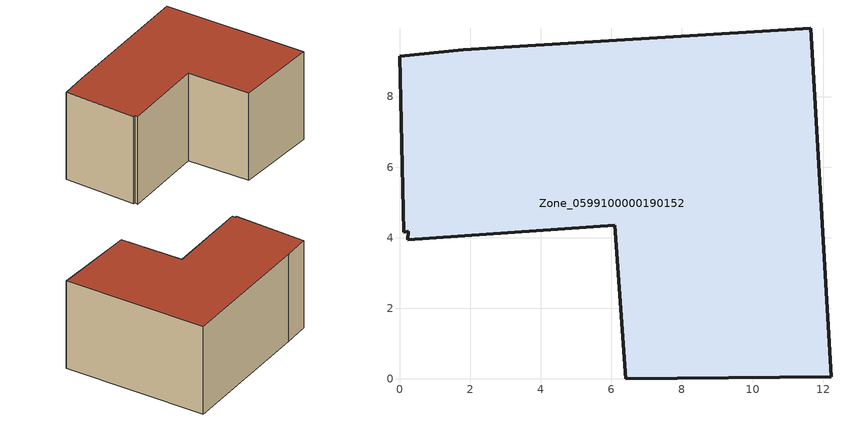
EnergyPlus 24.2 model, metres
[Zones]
Zone_0599100000190152
 floor ground (C_G): 1.8,9.32 11.64,9.94 12.22,0.06 6.4,0 6.09,4.36 0.23,3.94 0.25,4.19 0.12,4.16 0,9.14 z0
 wall outside (C_F): 11.64,9.94 1.8,9.32 0,9.14 0.12,4.16 0.25,4.19 0.23,3.94 6.09,4.36 6.4,0 12.22,0.06 11.64,9.94 z0:6.28
 roof outside (C_R): 0.25,4.19 0.23,3.94 6.09,4.36 6.4,0 12.22,0.06 11.64,9.94 1.8,9.32 0,9.14 0.12,4.16 z6.28
[BUILDING]
Pand.0599100000190152: North Axis=0; Terrain=City; Loads Convergence Tolerance Value=0.04; Temperature Convergence Tolerance Value=0.4; Solar Distribution=FullExterior; Maximum Number of Warmup Days=25; Minimum Number of Warmup Days=1
[Site:Location]
Rotterdam.The.Hague.AP_ZH_NLD Design_Conditions: Latitude=51.96; Longitude=4.45; Time Zone=1; Elevation=-4.5
[SITE:GROUNDTEMPERATURE:BUILDINGSURFACE]
18, 18, 18, 18, 18, 18, 18, 18, 18, 18, 18, 18
[MATERIAL] Thermal Absorptance=0.9; Solar Absorptance=0.7; Visible Absorptance=0.7
Name | Roughness | Thickness | Conductivity | Density | Specific Heat
G.TI.1946 | MediumSmooth | 0.15 | 1 | 540 | 1210
F.TI.1946 | Rough | 0.3 | 0.857143 | 1920 | 840
R.TI.1946 | MediumRough | 0.2 | 0.1 | 1500 | 1000
[CONSTRUCTION]
C_G: G.TI.1946
C_F: F.TI.1946
C_R: R.TI.1946
[ZONE]
Zone_0599100000190152: Type=1; Multiplier=1; Ceiling Height=Autocalculate; Volume=Autocalculate; Floor Area=autocalculate; Part of Total Floor Area=Yes
[ZONEINFILTRATION:DESIGNFLOWRATE]
Infil_Zone_0599100000190152: Zone or ZoneList or Space or SpaceList=Zone_0599100000190152; Schedule=AlwaysOn; Design Flow Rate Calculation Method=Flow/Area; Flow Rate per Floor Area=0.003; Constant Term Coefficient=1; Temperature Term Coefficient=0; Velocity Term Coefficient=0; Velocity Squared Term Coefficient=0
[HVACTEMPLATE:ZONE:IDEALLOADSAIRSYSTEM]
Zone_0599100000190152: Maximum Heating Supply Air Temperature=50; Minimum Cooling Supply Air Temperature=13; Maximum Heating Supply Air Humidity Ratio=0.0156; Minimum Cooling Supply Air Humidity Ratio=0.0077; Heating Limit=NoLimit; Cooling Limit=NoLimit; Dehumidification Control Type=ConstantSensibleHeatRatio; Cooling Sensible Heat Ratio=0.7; Dehumidification Setpoint=60; Humidification Control Type=None; Humidification Setpoint=30; Outdoor Air Method=None; Outdoor Air Flow Rate per Person=0.00944; Outdoor Air Flow Rate per Zone Floor Area=0; Outdoor Air Flow Rate per Zone=0; Demand Controlled Ventilation Type=None; Outdoor Air Economizer Type=NoEconomizer; Heat Recovery Type=None; Sensible Heat Recovery Effectiveness=0.7; Latent Heat Recovery Effectiveness=0.65
[ZONECONTROL:THERMOSTAT]
ThermostatControl_Zone_0599100000190152: Zone or ZoneList=Zone_0599100000190152; Control Type Schedule=DualSetpointControlType; Control 1=Thermostat_Zone_0599100000190152; Temperature Difference Between Cutout And Setpoint=0
[THERMOSTATSETPOINT:DUALSETPOINT]
Thermostat_Zone_0599100000190152: Heating Setpoint Temperature Schedule=HeatingSetpoint_Zone_0599100000190152; Cooling Setpoint Temperature Schedule=CoolingSetpoint_Zone_0599100000190152
[SCHEDULE:COMPACT]
HeatingSetpoint_Zone_0599100000190152: Through: 12/31, For: AllDays, Until: 24:00, 21
CoolingSetpoint_Zone_0599100000190152: Through: 12/31, For: AllDays, Until: 24:00, 24
DualSetpointControlType: Through: 12/31, For: AllDays, Until: 24:00, 4
AlwaysOn: Through: 12/31, For: AllDays, Until: 24:00, 1
